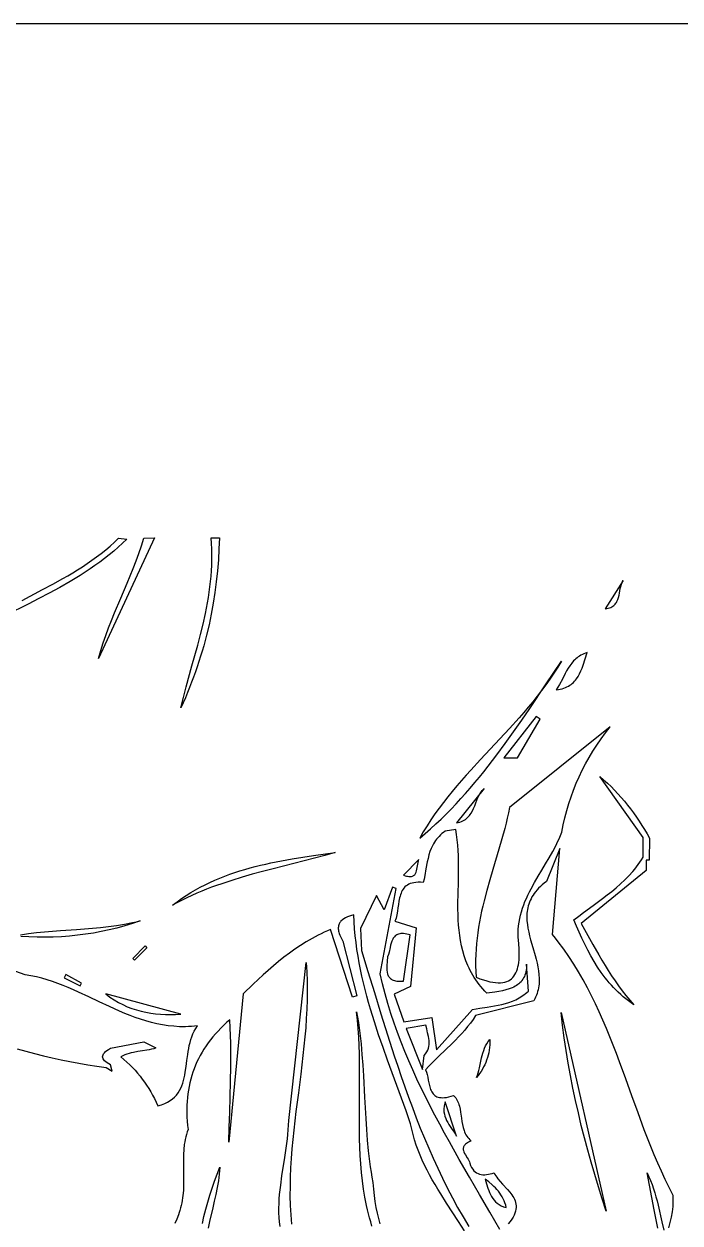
# Model space of a CAD drawing. Header units: metres. Extents: x 0 to 50, y 0 to 50.
# Drawn here: x 16.69 to 30.29, y 25.13 to 50 of the extents above; entities that cross this region are included whole.
import ezdxf

# ---------------------------------------------------------------- set-up
doc = ezdxf.new("R2010")
doc.units = ezdxf.units.M

msp = doc.modelspace()

# ---------------------------------------------------------------- linework, layer by layer
for points in [[(47, 50), (3, 50)], [(18.822731, 39.317442), (18.822731, 39.317442), (18.734133, 39.230527), (18.643485, 39.146549), (18.550886, 39.065361), (18.456434, 38.986816), (18.360231, 38.910768), (18.262374, 38.837067), (18.162963, 38.765567), (18.062098, 38.696121), (17.959878, 38.628581), (17.856402, 38.5628), (17.75177, 38.49863), (17.64608, 38.435925), (17.431927, 38.314316), (17.214737, 38.196795), (16.995305, 38.082183), (16.774425, 37.969301), (16.331501, 37.744009)], [(16.655861, 38.043438), (17.077025, 38.268852), (17.287239, 38.382113), (17.495787, 38.497848), (17.599103, 38.557138), (17.701602, 38.61764), (17.803151, 38.67955), (17.903617, 38.743066), (18.002867, 38.808386), (18.100768, 38.875707), (18.197186, 38.945227), (18.291987, 39.017143), (18.385039, 39.091653), (18.476209, 39.168954), (18.565362, 39.249244), (18.652367, 39.332719), (18.822731, 39.317442)], [(19.394937, 39.344619), (18.235462, 36.841784), (18.235462, 36.841784), (18.281955, 37.002189), (18.332984, 37.160946), (18.387925, 37.318279), (18.446152, 37.474415), (18.507039, 37.629578), (18.569961, 37.783995), (18.699411, 38.091493), (18.829499, 38.398712), (18.893219, 38.552781), (18.955223, 38.707458), (19.014884, 38.862968), (19.071579, 39.019537), (19.124682, 39.17739), (19.173567, 39.336753), (19.394937, 39.344619)], [(20.74195, 39.340379), (20.74195, 39.340379), (20.734107, 39.111828), (20.721001, 38.884265), (20.702557, 38.657714), (20.678697, 38.432196), (20.649348, 38.207736), (20.614433, 37.984356), (20.573876, 37.762078), (20.527602, 37.540926), (20.475535, 37.320922), (20.447306, 37.211358), (20.4176, 37.102089), (20.386408, 36.993119), (20.35372, 36.88445), (20.319528, 36.776086), (20.283821, 36.668029), (20.24659, 36.560281), (20.207826, 36.452847), (20.167519, 36.345728), (20.12566, 36.238927), (20.082239, 36.132448), (20.037247, 36.026293), (19.990675, 35.920465), (19.942512, 35.814967), (19.942512, 35.814967), (19.996319, 36.032997), (20.05346, 36.25049), (20.173229, 36.684605), (20.2336, 36.901594), (20.292789, 37.118782), (20.34967, 37.336354), (20.403111, 37.554493), (20.451986, 37.773382), (20.474358, 37.883166), (20.495165, 37.993207), (20.514266, 38.103527), (20.53152, 38.21415), (20.546785, 38.325098), (20.559921, 38.436395), (20.570786, 38.548063), (20.57924, 38.660126), (20.585141, 38.772607), (20.588348, 38.885528), (20.58872, 38.998912), (20.586117, 39.112782), (20.580396, 39.227163), (20.571418, 39.342075), (20.74195, 39.340379)], [(29.113086, 38.458091), (28.744096, 37.869021), (28.744096, 37.869021), (28.776242, 37.873854), (28.805789, 37.88041), (28.832862, 37.888605), (28.85759, 37.898352), (28.880099, 37.909569), (28.900515, 37.922169), (28.918967, 37.936069), (28.935581, 37.951183), (28.950484, 37.967428), (28.963802, 37.984718), (28.975664, 38.002968), (28.986196, 38.022094), (29.003777, 38.062635), (29.017562, 38.105662), (29.028567, 38.150499), (29.037808, 38.196468), (29.055058, 38.289088), (29.065101, 38.334385), (29.077442, 38.378103), (29.093099, 38.419564), (29.102487, 38.439236), (29.113086, 38.458091)], [(27.72884, 36.18842), (27.72884, 36.18842), (27.770707, 36.194434), (27.810384, 36.202271), (27.847951, 36.211864), (27.883484, 36.223148), (27.917062, 36.236059), (27.948763, 36.250531), (27.978667, 36.2665), (28.006849, 36.283899), (28.03339, 36.302665), (28.058367, 36.322732), (28.081859, 36.344034), (28.103942, 36.366508), (28.124697, 36.390088), (28.144201, 36.414708), (28.179768, 36.466811), (28.211269, 36.522296), (28.239331, 36.580643), (28.264578, 36.641332), (28.287637, 36.703842), (28.329691, 36.832241), (28.370498, 36.961678), (28.370498, 36.961678), (28.335131, 36.950255), (28.301564, 36.937336), (28.269713, 36.922987), (28.239499, 36.907278), (28.21084, 36.890274), (28.183655, 36.872044), (28.157863, 36.852655), (28.133384, 36.832175), (28.110136, 36.81067), (28.088037, 36.788208), (28.046967, 36.740684), (28.009525, 36.690141), (27.975062, 36.637119), (27.942931, 36.582158), (27.912483, 36.525796), (27.854043, 36.411029), (27.794558, 36.297132), (27.762802, 36.241858), (27.72884, 36.18842)], [(27.83451, 36.786314), (27.83451, 36.786314), (27.758018, 36.658669), (27.67841, 36.533635), (27.5959, 36.411032), (27.5107, 36.290684), (27.423023, 36.172411), (27.333082, 36.056036), (27.241089, 35.94138), (27.147257, 35.828264), (27.051798, 35.716511), (26.954927, 35.605942), (26.757795, 35.387644), (26.557564, 35.171943), (26.355934, 34.957414), (26.154609, 34.74263), (25.95529, 34.526164), (25.856915, 34.416855), (25.75968, 34.306591), (25.663798, 34.195194), (25.569481, 34.082484), (25.476942, 33.968285), (25.386394, 33.852418), (25.298051, 33.734704), (25.212123, 33.614965), (25.128825, 33.493023), (25.048369, 33.3687), (24.970968, 33.241817), (24.896834, 33.112196), (24.896834, 33.112196), (25.010457, 33.208728), (25.121888, 33.307097), (25.231205, 33.407238), (25.338487, 33.509084), (25.443811, 33.61257), (25.547258, 33.717629), (25.648904, 33.824197), (25.748828, 33.932208), (25.84711, 34.041595), (25.943826, 34.152294), (26.039057, 34.264238), (26.13288, 34.377361), (26.225373, 34.491598), (26.316615, 34.606883), (26.495662, 34.840336), (26.670645, 35.077191), (26.842195, 35.316925), (27.010937, 35.559011), (27.1775, 35.802923), (27.506598, 36.294121), (27.83451, 36.786314)], [(26.639668, 34.776796), (26.922465, 34.776796), (27.396684, 35.578696), (27.31109, 35.634542), (26.639668, 34.776796)], [(28.8428, 35.419615), (26.758472, 33.74674), (26.758472, 33.74674), (26.736087, 33.638476), (26.711898, 33.53056), (26.686089, 33.422946), (26.658846, 33.315589), (26.600803, 33.101462), (26.539252, 32.887813), (26.411568, 32.460478), (26.348404, 32.24606), (26.287671, 32.030652), (26.230856, 31.813889), (26.20438, 31.704884), (26.179441, 31.595403), (26.156223, 31.4854), (26.134913, 31.374828), (26.115695, 31.263643), (26.098755, 31.151798), (26.084279, 31.039247), (26.072453, 30.925945), (26.063462, 30.811846), (26.057491, 30.696904), (26.054727, 30.581073), (26.055354, 30.464307), (26.059559, 30.34656), (26.067527, 30.227788), (26.067527, 30.227788), (26.144524, 30.197803), (26.217306, 30.172553), (26.285973, 30.151925), (26.350626, 30.135807), (26.411364, 30.124087), (26.468288, 30.116651), (26.521499, 30.113389), (26.571096, 30.114186), (26.61718, 30.118932), (26.659851, 30.127512), (26.699209, 30.139816), (26.735355, 30.155731), (26.76839, 30.175144), (26.798412, 30.197943), (26.825523, 30.224015), (26.849823, 30.253248), (26.871411, 30.28553), (26.89039, 30.320749), (26.906857, 30.358791), (26.920915, 30.399545), (26.932663, 30.442897), (26.942201, 30.488737), (26.949631, 30.536951), (26.955051, 30.587427), (26.958562, 30.640052), (26.960266, 30.694714), (26.960261, 30.751302), (26.958648, 30.809701), (26.951, 30.931487), (26.938124, 31.059174), (26.938124, 31.059174), (26.937276, 31.138979), (26.940262, 31.217234), (26.946885, 31.294019), (26.956951, 31.369414), (26.970264, 31.443498), (26.986629, 31.51635), (27.005849, 31.588051), (27.02773, 31.658679), (27.052076, 31.728315), (27.078691, 31.797036), (27.10738, 31.864924), (27.137947, 31.932058), (27.170197, 31.998516), (27.203934, 32.064379), (27.275088, 32.194637), (27.349845, 32.323467), (27.42664, 32.451504), (27.50391, 32.579386), (27.58009, 32.707747), (27.653615, 32.837224), (27.722923, 32.968452), (27.755506, 33.034922), (27.786447, 33.102068), (27.815553, 33.16997), (27.842626, 33.238708), (27.842626, 33.238708), (27.87156, 33.389245), (27.905167, 33.537728), (27.943405, 33.68419), (27.986233, 33.828664), (28.033607, 33.971185), (28.085486, 34.111785), (28.141828, 34.2505), (28.20259, 34.387361), (28.267732, 34.522404), (28.33721, 34.655663), (28.410983, 34.787169), (28.489009, 34.916959), (28.571246, 35.045064), (28.657651, 35.17152), (28.748183, 35.296359), (28.8428, 35.419615)], [(28.629486, 34.393695), (28.629486, 34.393695), (28.709833, 34.325957), (28.787683, 34.256242), (28.863122, 34.184614), (28.936233, 34.111142), (29.007101, 34.035892), (29.07581, 33.958929), (29.142446, 33.88032), (29.207092, 33.800132), (29.269832, 33.718431), (29.330752, 33.635283), (29.389936, 33.550755), (29.447468, 33.464913), (29.503433, 33.377824), (29.557914, 33.289554), (29.610998, 33.200168), (29.662767, 33.109735), (29.657375, 32.655444), (29.592986, 32.655444), (29.592986, 32.444517), (28.242685, 31.341038), (28.242685, 31.341038), (28.485621, 30.908163), (28.610239, 30.690488), (28.674148, 30.582045), (28.739433, 30.474132), (28.806326, 30.36695), (28.87506, 30.260701), (28.945867, 30.155585), (29.018979, 30.051803), (29.094627, 29.949556), (29.173045, 29.849045), (29.254465, 29.75047), (29.339118, 29.654034), (29.339118, 29.654034), (29.280647, 29.694746), (29.223893, 29.73673), (29.168811, 29.779951), (29.115355, 29.824375), (29.06348, 29.869966), (29.013141, 29.916691), (28.964293, 29.964514), (28.916891, 30.013401), (28.870888, 30.063318), (28.82624, 30.11423), (28.782902, 30.166103), (28.740828, 30.218901), (28.660292, 30.327135), (28.58427, 30.438658), (28.512399, 30.553192), (28.444319, 30.67046), (28.379665, 30.790186), (28.318077, 30.912093), (28.259192, 31.035904), (28.202648, 31.161342), (28.148083, 31.288131), (28.095134, 31.415994), (28.095134, 31.415994), (28.192815, 31.492751), (28.291358, 31.567757), (28.489384, 31.714538), (28.685918, 31.860381), (28.782597, 31.934216), (28.877668, 32.009333), (28.970719, 32.086239), (29.061339, 32.165439), (29.149116, 32.247439), (29.233639, 32.332745), (29.314496, 32.421862), (29.353421, 32.468008), (29.391275, 32.515296), (29.428007, 32.56379), (29.463565, 32.613553), (29.497898, 32.664648), (29.530955, 32.717139), (29.528805, 33.129667), (28.629486, 34.393695)], [(26.230823, 34.144743), (25.657831, 33.432431), (25.657831, 33.432431), (25.695001, 33.439002), (25.729539, 33.44772), (25.761585, 33.458472), (25.791276, 33.471143), (25.818752, 33.485621), (25.844152, 33.501792), (25.867614, 33.519543), (25.889278, 33.53876), (25.909283, 33.55933), (25.927766, 33.581138), (25.944868, 33.604073), (25.960728, 33.628019), (25.989273, 33.678495), (26.014514, 33.731658), (26.037561, 33.786599), (26.059526, 33.842412), (26.081521, 33.898188), (26.104655, 33.95302), (26.130042, 34.005999), (26.158791, 34.056218), (26.174774, 34.080009), (26.192014, 34.102769), (26.210651, 34.124385), (26.230823, 34.144743)], [(27.113774, 30.502205), (27.113774, 30.502205), (27.113008, 30.458356), (27.110112, 30.416848), (27.105137, 30.377608), (27.098137, 30.340562), (27.089162, 30.305636), (27.078264, 30.272757), (27.065496, 30.24185), (27.050909, 30.212844), (27.034555, 30.185662), (27.016486, 30.160233), (26.996753, 30.136482), (26.975409, 30.114336), (26.952506, 30.093721), (26.928094, 30.074563), (26.902227, 30.056789), (26.874956, 30.040325), (26.846333, 30.025097), (26.81641, 30.011032), (26.75287, 29.986096), (26.684751, 29.964927), (26.612468, 29.946935), (26.536436, 29.931532), (26.45707, 29.918128), (26.289995, 29.894961), (26.289995, 29.894961), (26.246559, 29.940518), (26.205221, 29.986542), (26.165932, 30.033019), (26.128642, 30.07994), (26.093299, 30.127293), (26.059854, 30.175068), (26.028256, 30.223254), (25.998455, 30.271839), (25.970401, 30.320813), (25.944042, 30.370165), (25.91933, 30.419884), (25.896212, 30.469959), (25.87464, 30.520379), (25.854562, 30.571133), (25.818689, 30.673601), (25.788189, 30.777274), (25.762661, 30.882066), (25.7417, 30.98789), (25.724904, 31.094656), (25.711871, 31.20228), (25.702196, 31.310672), (25.695477, 31.419746), (25.691312, 31.529415), (25.689296, 31.639591), (25.689028, 31.750186), (25.69212, 31.972287), (25.697365, 32.195018), (25.701538, 32.417681), (25.702216, 32.528768), (25.701416, 32.639577), (25.698737, 32.750019), (25.693775, 32.860008), (25.686128, 32.969455), (25.675392, 33.078274), (25.661164, 33.186377), (25.643041, 33.293676), (25.423805, 33.259099), (25.423805, 33.259099), (25.388904, 33.233129), (25.356304, 33.206336), (25.325907, 33.178754), (25.297618, 33.15042), (25.271339, 33.121368), (25.246974, 33.091633), (25.224427, 33.061251), (25.2036, 33.030257), (25.184398, 32.998687), (25.166724, 32.966575), (25.135571, 32.900867), (25.109369, 32.833417), (25.087347, 32.764505), (25.06873, 32.694414), (25.052746, 32.623426), (25.025586, 32.479886), (24.999686, 32.336139), (24.985275, 32.264893), (24.968862, 32.194441), (24.968862, 32.194441), (24.914234, 32.197869), (24.863857, 32.198095), (24.81754, 32.195255), (24.775092, 32.189483), (24.736322, 32.180917), (24.701039, 32.16969), (24.669054, 32.155939), (24.640175, 32.1398), (24.614211, 32.121408), (24.590972, 32.100898), (24.570267, 32.078407), (24.551906, 32.05407), (24.535698, 32.028022), (24.521451, 32.000399), (24.508976, 31.971337), (24.498082, 31.940971), (24.488577, 31.909437), (24.480272, 31.876871), (24.466497, 31.809182), (24.455231, 31.738991), (24.444948, 31.667381), (24.434123, 31.595438), (24.42123, 31.524247), (24.404744, 31.454892), (24.394677, 31.421242), (24.383139, 31.388457), (24.819765, 31.25256), (24.706912, 30.033516), (24.364307, 29.880055), (24.567908, 29.304541), (25.150689, 29.391553), (25.242602, 28.720631), (25.991651, 29.562239), (25.991651, 29.562239), (26.067414, 29.575373), (26.143649, 29.587222), (26.296748, 29.609382), (26.449376, 29.633356), (26.525022, 29.647473), (26.599962, 29.663782), (26.673998, 29.682864), (26.746934, 29.705299), (26.818575, 29.731665), (26.888723, 29.762544), (26.957182, 29.798514), (26.990717, 29.818589), (27.023756, 29.840155), (27.056275, 29.863284), (27.088249, 29.888048), (27.119653, 29.91452), (27.150464, 29.942772), (27.113774, 30.502205)], [(27.80113, 32.897213), (27.523073, 32.212168), (27.523073, 32.212168), (27.478244, 32.178024), (27.43653, 32.143561), (27.397842, 32.108786), (27.362093, 32.07371), (27.329193, 32.038339), (27.299055, 32.002684), (27.271591, 31.966752), (27.246712, 31.930553), (27.224331, 31.894094), (27.204359, 31.857385), (27.186708, 31.820434), (27.17129, 31.78325), (27.158016, 31.745841), (27.1468, 31.708216), (27.137551, 31.670384), (27.130184, 31.632353), (27.124608, 31.594132), (27.120737, 31.555729), (27.118481, 31.517154), (27.117753, 31.478414), (27.120528, 31.400477), (27.128356, 31.321987), (27.140533, 31.243012), (27.156352, 31.163623), (27.175109, 31.083887), (27.196099, 31.003874), (27.241955, 30.843294), (27.28828, 30.682434), (27.309855, 30.602072), (27.329431, 30.521847), (27.346304, 30.441828), (27.359768, 30.362085), (27.369118, 30.282686), (27.373648, 30.203701), (27.373886, 30.164385), (27.372655, 30.125198), (27.369866, 30.086149), (27.365432, 30.047247), (27.359264, 30.0085), (27.351274, 29.969916), (27.341374, 29.931505), (27.329476, 29.893275), (27.315492, 29.855235), (27.299333, 29.817393), (27.280912, 29.779758), (27.26014, 29.742339), (26.053941, 29.431959), (26.053941, 29.431959), (26.001767, 29.353421), (25.946683, 29.277399), (25.888953, 29.203594), (25.828842, 29.131708), (25.766614, 29.06144), (25.702534, 28.992491), (25.636865, 28.924563), (25.569873, 28.857354), (25.432976, 28.723899), (25.293957, 28.589732), (25.154933, 28.452456), (25.086079, 28.381904), (25.018017, 28.309676), (25.018017, 28.309676), (25.035693, 28.261245), (25.049816, 28.208498), (25.06168, 28.152788), (25.072582, 28.095471), (25.083816, 28.0379), (25.096678, 27.981431), (25.112461, 27.927418), (25.121854, 27.901756), (25.132462, 27.877215), (25.144449, 27.853966), (25.157976, 27.832177), (25.173204, 27.812017), (25.190296, 27.793657), (25.209414, 27.777266), (25.23072, 27.763012), (25.254375, 27.751064), (25.280541, 27.741594), (25.30938, 27.734769), (25.341055, 27.730758), (25.375726, 27.729732), (25.413556, 27.73186), (25.454707, 27.73731), (25.49934, 27.746252), (25.547618, 27.758856), (25.599703, 27.775291), (25.599703, 27.775291), (25.621941, 27.750981), (25.641767, 27.725668), (25.659353, 27.699417), (25.67487, 27.672296), (25.688489, 27.644372), (25.700382, 27.615712), (25.71072, 27.586382), (25.719674, 27.556449), (25.734116, 27.495042), (25.74508, 27.432027), (25.762051, 27.303309), (25.770799, 27.238676), (25.781551, 27.174574), (25.795676, 27.111537), (25.814546, 27.0501), (25.826188, 27.020148), (25.839529, 26.990798), (25.854742, 26.962114), (25.871998, 26.934165), (25.891468, 26.907017), (25.913322, 26.880737), (25.937734, 26.855392), (25.964873, 26.831049), (25.964873, 26.831049), (25.934864, 26.818963), (25.908337, 26.806509), (25.885133, 26.793709), (25.86509, 26.780586), (25.848048, 26.76716), (25.833845, 26.753455), (25.82232, 26.739491), (25.813313, 26.72529), (25.806662, 26.710876), (25.802207, 26.696268), (25.799787, 26.681491), (25.799241, 26.666564), (25.800407, 26.65151), (25.803126, 26.636352), (25.812574, 26.605807), (25.8263, 26.575106), (25.843015, 26.544422), (25.880262, 26.483809), (25.898219, 26.45423), (25.914016, 26.42537), (25.926366, 26.397403), (25.933979, 26.370505), (25.933979, 26.370505), (25.951865, 26.322984), (25.972172, 26.281579), (25.994773, 26.245979), (26.019544, 26.215872), (26.046359, 26.190948), (26.075093, 26.170894), (26.105621, 26.1554), (26.137816, 26.144153), (26.171555, 26.136843), (26.206711, 26.133158), (26.243159, 26.132787), (26.280774, 26.135418), (26.31943, 26.14074), (26.359003, 26.148441), (26.399366, 26.158211), (26.440394, 26.169738), (26.440394, 26.169738), (26.455809, 26.138708), (26.473493, 26.108419), (26.49318, 26.078783), (26.5146, 26.049714), (26.561576, 25.992929), (26.61228, 25.937368), (26.716318, 25.827136), (26.765373, 25.771076), (26.788224, 25.742505), (26.8096, 25.713458), (26.829234, 25.683848), (26.846858, 25.653588), (26.862206, 25.622591), (26.875009, 25.59077), (26.885001, 25.558038), (26.891913, 25.524309), (26.895479, 25.489495), (26.89543, 25.45351), (26.891501, 25.416267), (26.883422, 25.377678), (26.870927, 25.337657), (26.853749, 25.296117), (26.831619, 25.252971), (26.804271, 25.208132), (26.771436, 25.161514), (26.732849, 25.113028)], [(30.064558, 25.031318), (30.091391, 25.141968), (30.11563, 25.252833), (30.135443, 25.364073), (30.143116, 25.419884), (30.148994, 25.475849), (30.152848, 25.531988), (30.154448, 25.588321), (30.153566, 25.644868), (30.149971, 25.701649), (30.149971, 25.701649), (30.065574, 25.867716), (29.984596, 26.035366), (29.906738, 26.20446), (29.831696, 26.374861), (29.75917, 26.54643), (29.688859, 26.719029), (29.62046, 26.892521), (29.553672, 27.066767), (29.423725, 27.416971), (29.296603, 27.768534), (29.169896, 28.120354), (29.041192, 28.471325), (28.975337, 28.646147), (28.908078, 28.820343), (28.839113, 28.993775), (28.768142, 29.166304), (28.694862, 29.337793), (28.618972, 29.508103), (28.54017, 29.677096), (28.458156, 29.844635), (28.372627, 30.010582), (28.283282, 30.174797), (28.189819, 30.337144), (28.091938, 30.497483), (27.989335, 30.655678), (27.881711, 30.81159), (27.768763, 30.965081), (27.710199, 31.040875), (27.65019, 31.116013), (27.80113, 32.897213)], [(23.143102, 32.815658), (23.143102, 32.815658), (22.929782, 32.755035), (22.715499, 32.69719), (22.500533, 32.641315), (22.285166, 32.586598), (21.854349, 32.4774), (21.639462, 32.421297), (21.425296, 32.363113), (21.212134, 32.302037), (21.000255, 32.237257), (20.789941, 32.167965), (20.685458, 32.131374), (20.581472, 32.09335), (20.478018, 32.053794), (20.37513, 32.012602), (20.272845, 31.969675), (20.171196, 31.924911), (20.070219, 31.878208), (19.96995, 31.829466), (19.870423, 31.778582), (19.771673, 31.725457), (19.771673, 31.725457), (19.864445, 31.795821), (19.958439, 31.862664), (20.053613, 31.926103), (20.149926, 31.986257), (20.247337, 32.043243), (20.345805, 32.09718), (20.44529, 32.148185), (20.545751, 32.196377), (20.647146, 32.241873), (20.749434, 32.284792), (20.852576, 32.32525), (20.95653, 32.363368), (21.061254, 32.399261), (21.166709, 32.433049), (21.272852, 32.464849), (21.379644, 32.49478), (21.487044, 32.522959), (21.59501, 32.549504), (21.703501, 32.574533), (21.812477, 32.598164), (22.031719, 32.641706), (22.25241, 32.681072), (22.47422, 32.717206), (22.696824, 32.751053), (23.143102, 32.815658)], [(24.880801, 32.668761), (24.561417, 32.345374), (24.561417, 32.345374), (24.591674, 32.33506), (24.61957, 32.327116), (24.64521, 32.321438), (24.668698, 32.317919), (24.690141, 32.316454), (24.709643, 32.316939), (24.72731, 32.319268), (24.743248, 32.323335), (24.757562, 32.329036), (24.770356, 32.336264), (24.781737, 32.344915), (24.79181, 32.354884), (24.80068, 32.366065), (24.808452, 32.378353), (24.821126, 32.405827), (24.830675, 32.436465), (24.837941, 32.469425), (24.848996, 32.538939), (24.854471, 32.573809), (24.861035, 32.607631), (24.869531, 32.639562), (24.880801, 32.668761)], [(24.332222, 32.093637), (24.1579, 31.624101), (23.997585, 31.924198), (23.669188, 31.236683), (23.685867, 30.784673), (23.685867, 30.784673), (23.822137, 30.347204), (23.957052, 29.909458), (24.092165, 29.472069), (24.22903, 29.03567), (24.369199, 28.600894), (24.441009, 28.384313), (24.514227, 28.168376), (24.589048, 27.95316), (24.665666, 27.738747), (24.744276, 27.525214), (24.825071, 27.312641), (24.908245, 27.101107), (24.993994, 26.890692), (25.08251, 26.681474), (25.173988, 26.473533), (25.268623, 26.266947), (25.366608, 26.061797), (25.468137, 25.85816), (25.573405, 25.656117), (25.682607, 25.455747), (25.795935, 25.257127), (25.913585, 25.060339)], [(26.558107, 24.993904), (26.348395, 25.357736), (26.137215, 25.72075), (25.926175, 26.083733), (25.716883, 26.447472), (25.510948, 26.812753), (25.409741, 26.996218), (25.309976, 27.180363), (25.211854, 27.365288), (25.115577, 27.55109), (25.021344, 27.737868), (24.929358, 27.925719), (24.839818, 28.114744), (24.752927, 28.305039), (24.668885, 28.496703), (24.587892, 28.689835), (24.510151, 28.884532), (24.435862, 29.080894), (24.365226, 29.279018), (24.298444, 29.479003), (24.235717, 29.680948), (24.177246, 29.88495), (24.123232, 30.091108), (24.073877, 30.29952), (24.407605, 32.070282), (24.332222, 32.093637)], [(16.6169, 31.111382), (16.782111, 31.13403), (16.94784, 31.153143), (17.113985, 31.169418), (17.280444, 31.183552), (17.447114, 31.196242), (17.780682, 31.220078), (17.947374, 31.23262), (18.113869, 31.246505), (18.280065, 31.262433), (18.44586, 31.2811), (18.61115, 31.303203), (18.775835, 31.329439), (18.939812, 31.360506), (19.021503, 31.378069), (19.102978, 31.3971)], [(19.102978, 31.3971), (19.102978, 31.3971), (18.942414, 31.342751), (18.781116, 31.293413), (18.619095, 31.249006), (18.456362, 31.209452), (18.292929, 31.174672), (18.128809, 31.144586), (17.964012, 31.119115), (17.79855, 31.09818), (17.632434, 31.081702), (17.465677, 31.069602), (17.29829, 31.0618), (17.130285, 31.058218), (16.961672, 31.058776), (16.792465, 31.063396), (16.622673, 31.071997)], [(25.823566, 24.969422), (25.701281, 25.16136), (25.45294, 25.54374), (25.330963, 25.736057), (25.271417, 25.832907), (25.213171, 25.930375), (25.156481, 26.028577), (25.101603, 26.12763), (25.04879, 26.227653), (24.998299, 26.328762), (24.950384, 26.431073), (24.9053, 26.534706), (24.863303, 26.639775), (24.824647, 26.7464), (24.789588, 26.854696), (24.75838, 26.964782), (24.731279, 27.076773), (24.708539, 27.190788), (24.708539, 27.190788), (24.615596, 27.454278), (24.520218, 27.717148), (24.326448, 28.242373), (24.230205, 28.5054), (24.135819, 28.769151), (24.044365, 29.033964), (23.956917, 29.300175), (23.91503, 29.433909), (23.874547, 29.568118), (23.835602, 29.702846), (23.798329, 29.838132), (23.762862, 29.97402), (23.729336, 30.110552), (23.697885, 30.247769), (23.668642, 30.385714), (23.641743, 30.524428), (23.617321, 30.663954), (23.59551, 30.804334), (23.576445, 30.945609), (23.56026, 31.087822), (23.547089, 31.231015), (23.537066, 31.37523), (23.530325, 31.520508), (23.530325, 31.520508), (23.484891, 31.508441), (23.440966, 31.494905), (23.39912, 31.47959), (23.359923, 31.462184), (23.323944, 31.442374), (23.291753, 31.419849), (23.263919, 31.394297), (23.251815, 31.380289), (23.241013, 31.365407), (23.231586, 31.349612), (23.223604, 31.332866), (23.217139, 31.315129), (23.212262, 31.296362), (23.209044, 31.276527), (23.207556, 31.255584), (23.207869, 31.233495), (23.210056, 31.21022), (23.214186, 31.185721), (23.220331, 31.159959), (23.228563, 31.132894), (23.238952, 31.104487), (23.25157, 31.0747), (23.266488, 31.043494), (23.303509, 30.976668), (23.594095, 29.840925), (23.501611, 29.814584)], [(23.501611, 29.814584), (23.049111, 31.215918), (23.049111, 31.215918), (22.982998, 31.18877), (22.917745, 31.160267), (22.853329, 31.130449), (22.789724, 31.099361), (22.664849, 31.033539), (22.542922, 30.963137), (22.423745, 30.888494), (22.30712, 30.809946), (22.192848, 30.727831), (22.080732, 30.642487), (21.970572, 30.554251), (21.862172, 30.46346), (21.755332, 30.370452), (21.649855, 30.275564), (21.545542, 30.179134), (21.442195, 30.081499), (21.237605, 29.883964), (20.941534, 26.804884), (20.941534, 26.804884), (20.948223, 27.118808), (20.957374, 27.432893), (20.967064, 27.74754), (20.97537, 28.06315), (20.980368, 28.380124), (20.981025, 28.539248), (20.980134, 28.698864), (20.977455, 28.859022), (20.972746, 29.019771), (20.965767, 29.181162), (20.956279, 29.343246), (20.956279, 29.343246), (20.892093, 29.287191), (20.830326, 29.230177), (20.770977, 29.172202), (20.714043, 29.113267), (20.659522, 29.05337), (20.607412, 28.992512), (20.557711, 28.93069), (20.510417, 28.867906), (20.465527, 28.804158), (20.42304, 28.739445), (20.382953, 28.673767), (20.345264, 28.607123), (20.309971, 28.539513), (20.277072, 28.470936), (20.246564, 28.401391), (20.218447, 28.330878), (20.192717, 28.259396), (20.169372, 28.186945), (20.14841, 28.113523), (20.12983, 28.039131), (20.113629, 27.963767), (20.099804, 27.887431), (20.088354, 27.810123), (20.079277, 27.731841), (20.07257, 27.652585), (20.068231, 27.572354), (20.066259, 27.491149), (20.066651, 27.408967), (20.069405, 27.325809), (20.074518, 27.241674), (20.081989, 27.156562), (20.091816, 27.070471), (20.091816, 27.070471), (20.073807, 27.019298), (20.058106, 26.96788), (20.044563, 26.916232), (20.033031, 26.864372), (20.02336, 26.812314), (20.015401, 26.760077), (20.004027, 26.655127), (19.997717, 26.549653), (19.995281, 26.443786), (19.99553, 26.337657), (19.997273, 26.231399), (20.000479, 26.019016), (19.999562, 25.913154), (19.995379, 25.807687), (19.986738, 25.702747), (19.980374, 25.650514), (19.972449, 25.598463), (19.962815, 25.546609), (19.951323, 25.494968), (19.937823, 25.443557), (19.922168, 25.392392), (19.922168, 25.392392), (19.907835, 25.34652), (19.892042, 25.301073), (19.856685, 25.211276), (19.817309, 25.122632)], [(24.7016, 31.105351), (24.7016, 31.105351), (24.662656, 31.116571), (24.62641, 31.125063), (24.592748, 31.130938), (24.561557, 31.134305), (24.532723, 31.135274), (24.506134, 31.133953), (24.481676, 31.130453), (24.459234, 31.124883), (24.438697, 31.117353), (24.41995, 31.107972), (24.40288, 31.096849), (24.387373, 31.084095), (24.373317, 31.069819), (24.360597, 31.05413), (24.3491, 31.037137), (24.338713, 31.018951), (24.320815, 30.979436), (24.305994, 30.93646), (24.293344, 30.8909), (24.281957, 30.843633), (24.259341, 30.747479), (24.246297, 30.700344), (24.230887, 30.655007), (24.230887, 30.655007), (24.223036, 30.559583), (24.215913, 30.464949), (24.214707, 30.419233), (24.216184, 30.37528), (24.221177, 30.333612), (24.23052, 30.29475), (24.237083, 30.276535), (24.245046, 30.259217), (24.254513, 30.242861), (24.265588, 30.227534), (24.278377, 30.213299), (24.292981, 30.200222), (24.309507, 30.188369), (24.328058, 30.177805), (24.348739, 30.168594), (24.371653, 30.160802), (24.396904, 30.154495), (24.424598, 30.149737), (24.454838, 30.146594), (24.487728, 30.145131), (24.523373, 30.145413), (24.561877, 30.147506), (24.7016, 31.105351)], [(19.240648, 30.841225), (18.983091, 30.584091), (18.947806, 30.618772), (19.201914, 30.879258), (19.240648, 30.841225)], [(16.547685, 28.743602), (16.728361, 28.693624), (16.90982, 28.645973), (17.09209, 28.60072), (17.275196, 28.557937), (17.459165, 28.517697), (17.644022, 28.480071), (17.829795, 28.445131), (18.016508, 28.41295), (18.204189, 28.383599), (18.392862, 28.35715), (18.518059, 28.277644), (18.485257, 28.412741), (18.485257, 28.412741), (18.446567, 28.432835), (18.41303, 28.452962), (18.384641, 28.473153), (18.361395, 28.493442), (18.343285, 28.513861), (18.330307, 28.534442), (18.322455, 28.555218), (18.319723, 28.576222), (18.322107, 28.597485), (18.329602, 28.619041), (18.3422, 28.640922), (18.359898, 28.66316), (18.38269, 28.685787), (18.41057, 28.708838), (18.443533, 28.732343), (18.481573, 28.756335), (19.174285, 28.888787), (19.426213, 28.761734), (19.426213, 28.761734), (19.380219, 28.74682), (19.333882, 28.734279), (19.287284, 28.723698), (19.240512, 28.714664), (19.146774, 28.699582), (19.053342, 28.685725), (18.960885, 28.669785), (18.915233, 28.66), (18.870076, 28.648455), (18.825499, 28.634735), (18.781586, 28.618427), (18.738421, 28.599118), (18.696087, 28.576394), (18.696087, 28.576394), (18.76123, 28.523272), (18.823502, 28.468986), (18.883038, 28.41349), (18.939971, 28.356738), (18.994435, 28.298683), (19.046563, 28.239278), (19.096488, 28.178478), (19.144346, 28.116235), (19.190268, 28.052503), (19.234389, 27.987236), (19.276842, 27.920387), (19.317761, 27.851909), (19.357279, 27.781757), (19.39553, 27.709883), (19.432648, 27.636241), (19.468766, 27.560785), (19.468766, 27.560785), (19.542112, 27.582541), (19.608673, 27.608047), (19.668818, 27.637121), (19.722919, 27.669584), (19.771345, 27.705253), (19.814469, 27.743947), (19.852659, 27.785487), (19.886287, 27.82969), (19.915724, 27.876375), (19.94134, 27.925362), (19.963506, 27.97647), (19.982592, 28.029517), (19.998969, 28.084323), (20.013008, 28.140707), (20.025079, 28.198486), (20.035553, 28.257481), (20.053193, 28.378394), (20.068892, 28.501996), (20.085615, 28.626839), (20.095288, 28.689273), (20.106328, 28.751475), (20.119107, 28.813263), (20.133996, 28.874456), (20.151364, 28.934873), (20.171582, 28.994333), (20.195022, 29.052655), (20.222054, 29.109658), (20.253048, 29.165162), (20.288375, 29.218984), (20.288375, 29.218984), (20.224912, 29.212172), (20.162015, 29.207088), (20.099668, 29.203686), (20.037856, 29.201917), (19.976563, 29.201733), (19.915772, 29.203087), (19.795639, 29.210217), (19.677331, 29.222925), (19.560722, 29.240827), (19.445689, 29.263542), (19.332105, 29.290686), (19.219846, 29.321879), (19.108786, 29.356737), (18.998801, 29.394879), (18.889765, 29.43592), (18.781553, 29.479481), (18.674039, 29.525177), (18.5671, 29.572626), (18.46061, 29.621447), (18.248474, 29.721674), (18.036631, 29.822796), (17.824081, 29.921756), (17.717227, 29.96947), (17.609821, 30.015495), (17.501738, 30.059451), (17.392852, 30.100954), (17.283038, 30.139622), (17.172171, 30.175073), (17.060126, 30.206924), (16.946779, 30.234794), (16.832002, 30.258299), (16.715673, 30.277058), (16.715673, 30.277058), (16.522735, 30.34452)], [(22.001681, 25.058677), (21.989669, 25.153293), (21.981738, 25.248118), (21.977563, 25.343134), (21.976816, 25.438323), (21.979169, 25.533666), (21.984297, 25.629144), (21.991872, 25.724738), (22.001568, 25.820431), (22.013056, 25.916204), (22.040105, 26.107913), (22.101336, 26.491473), (22.130288, 26.683025), (22.143203, 26.77868), (22.154642, 26.874228), (22.164278, 26.969653), (22.171783, 27.064934), (22.176832, 27.160054), (22.179096, 27.254994), (22.538996, 30.531081), (22.538996, 30.531081), (22.552339, 30.338503), (22.560156, 30.1459), (22.562879, 29.953265), (22.56094, 29.76059), (22.554768, 29.567867), (22.544794, 29.37509), (22.531451, 29.182251), (22.515168, 28.989342), (22.496376, 28.796356), (22.475507, 28.603287), (22.429259, 28.216864), (22.379873, 27.830016), (22.330795, 27.442682), (22.307449, 27.248815), (22.285473, 27.054804), (22.265298, 26.860642), (22.247354, 26.666322), (22.232074, 26.471836), (22.219887, 26.277177), (22.211224, 26.082337), (22.206518, 25.887309), (22.206197, 25.692086), (22.210694, 25.496661), (22.22044, 25.301025), (22.235864, 25.105171)], [(17.522322, 30.218512), (17.855908, 30.048417), (17.885518, 30.104578), (17.557242, 30.286013), (17.522322, 30.218512)], [(18.386814, 29.882472), (18.386814, 29.882472), (18.429537, 29.84938), (18.472713, 29.817834), (18.560388, 29.759275), (18.649779, 29.706587), (18.740824, 29.659563), (18.83346, 29.617996), (18.927628, 29.58168), (19.023264, 29.550407), (19.120308, 29.523971), (19.218698, 29.502163), (19.318372, 29.484778), (19.419269, 29.471608), (19.521326, 29.462446), (19.624483, 29.457085), (19.728678, 29.455319), (19.833849, 29.456939), (19.939935, 29.461739), (18.386814, 29.882472)], [(23.905578, 25.068568), (23.880008, 25.152873), (23.85614, 25.237421), (23.833916, 25.322206), (23.81328, 25.407218), (23.794174, 25.49245), (23.760327, 25.663541), (23.731921, 25.835414), (23.708501, 26.008004), (23.689611, 26.181246), (23.674798, 26.355075), (23.663606, 26.529426), (23.655581, 26.704235), (23.650268, 26.879437), (23.647212, 27.054967), (23.645959, 27.230759), (23.646053, 27.40675), (23.650815, 28.111399), (23.650827, 28.287408), (23.649459, 28.463227), (23.646255, 28.63879), (23.640761, 28.814032), (23.632522, 28.988889), (23.621084, 29.163296), (23.605991, 29.337188), (23.586789, 29.5105), (23.586789, 29.5105), (23.606142, 29.400815), (23.623748, 29.29094), (23.639725, 29.180887), (23.654191, 29.070668), (23.679066, 28.849785), (23.699319, 28.628393), (23.715897, 28.406596), (23.729748, 28.184494), (23.753056, 27.73979), (23.776817, 27.295098), (23.791235, 27.073013), (23.808609, 26.851239), (23.829883, 26.629876), (23.856006, 26.409029), (23.871182, 26.29883), (23.887925, 26.188799), (23.906354, 26.078947), (23.926587, 25.969288), (23.926587, 25.969288), (23.936812, 25.835175), (23.950326, 25.704744), (23.967221, 25.57809), (23.987587, 25.455304), (24.011514, 25.33648), (24.039093, 25.22171), (24.070414, 25.111087)], [(27.831052, 29.500045), (28.760316, 25.377644), (28.760316, 25.377644), (28.679631, 25.629977), (28.601099, 25.882819), (28.524906, 26.136214), (28.451235, 26.390204), (28.380271, 26.644831), (28.312198, 26.900139), (28.2472, 27.156171), (28.185463, 27.412968), (28.12717, 27.670574), (28.072506, 27.929031), (28.021655, 28.188382), (27.974802, 28.44867), (27.93213, 28.709938), (27.893825, 28.972227), (27.860071, 29.235582), (27.831052, 29.500045)], [(25.022679, 29.237601), (24.615902, 29.16663), (24.95697, 28.317564), (24.987746, 28.602519), (24.987746, 28.602519), (25.019486, 28.639926), (25.044756, 28.677964), (25.064098, 28.716562), (25.078054, 28.755651), (25.087166, 28.795161), (25.091977, 28.835022), (25.093026, 28.875165), (25.090858, 28.915519), (25.086013, 28.956015), (25.079034, 28.996583), (25.060839, 29.077657), (25.040609, 29.158183), (25.022679, 29.237601)], [(26.347797, 28.937713), (26.347797, 28.937713), (26.349019, 28.880622), (26.347484, 28.824677), (26.343263, 28.769851), (26.336423, 28.716113), (26.327033, 28.663437), (26.315162, 28.611792), (26.300878, 28.561151), (26.28425, 28.511485), (26.265347, 28.462766), (26.244238, 28.414964), (26.22099, 28.368052), (26.195673, 28.322001), (26.168356, 28.276781), (26.139106, 28.232366), (26.107993, 28.188726), (26.075085, 28.145832), (26.075085, 28.145832), (26.092963, 28.194978), (26.10855, 28.245077), (26.122314, 28.295934), (26.134721, 28.347356), (26.157333, 28.451115), (26.180123, 28.5548), (26.192753, 28.606129), (26.206828, 28.656857), (26.222816, 28.706789), (26.241184, 28.755731), (26.262399, 28.803489), (26.286928, 28.849868), (26.315239, 28.894674), (26.347797, 28.937713)], [(25.426158, 27.646552), (25.426158, 27.646552), (25.41689, 27.618304), (25.409452, 27.590711), (25.403769, 27.563747), (25.399763, 27.537383), (25.39736, 27.511593), (25.396482, 27.48635), (25.399002, 27.43739), (25.406716, 27.390286), (25.419015, 27.344818), (25.435293, 27.300767), (25.454941, 27.257912), (25.477353, 27.216035), (25.50192, 27.174917), (25.555092, 27.094077), (25.609595, 27.013639), (25.635828, 26.973021), (25.660571, 26.931846), (25.426158, 27.646552)], [(20.390333, 25.118567), (20.422016, 25.267275), (20.458519, 25.414955), (20.499378, 25.561728), (20.544127, 25.707714), (20.592299, 25.853032), (20.643428, 25.997801), (20.69705, 26.142141), (20.752696, 26.286173), (20.752696, 26.286173), (20.747806, 26.215505), (20.741004, 26.145046), (20.732455, 26.074769), (20.722323, 26.004647), (20.69797, 25.864757), (20.66926, 25.72516), (20.637507, 25.585637), (20.604027, 25.445969), (20.537145, 25.165328), (20.506373, 25.023918)], [(29.830471, 25.021797), (29.757524, 25.405074), (29.60928, 26.171846), (29.60928, 26.171846), (29.648826, 26.091094), (29.684383, 26.009283), (29.716393, 25.926515), (29.745296, 25.842893), (29.771535, 25.75852), (29.795549, 25.673496), (29.817781, 25.587925), (29.838672, 25.501909), (29.917645, 25.155438), (29.960554, 24.98219)], [(26.250968, 26.039083), (26.250968, 26.039083), (26.279872, 25.94546), (26.309968, 25.852762), (26.326443, 25.807521), (26.344392, 25.763425), (26.364206, 25.720777), (26.386279, 25.679883), (26.411002, 25.641047), (26.438768, 25.604573), (26.469967, 25.570766), (26.504993, 25.53993), (26.544236, 25.512369), (26.58809, 25.488388), (26.636947, 25.468291), (26.691198, 25.452384), (26.691198, 25.452384), (26.679131, 25.501048), (26.664379, 25.547626), (26.647075, 25.592224), (26.627355, 25.634944), (26.60535, 25.675891), (26.581197, 25.71517), (26.555029, 25.752884), (26.52698, 25.789137), (26.497184, 25.824034), (26.465775, 25.857679), (26.432888, 25.890176), (26.398656, 25.921628), (26.326696, 25.981819), (26.250968, 26.039083)]]:
    msp.add_lwpolyline(points)

doc.saveas('drawing.dxf')
